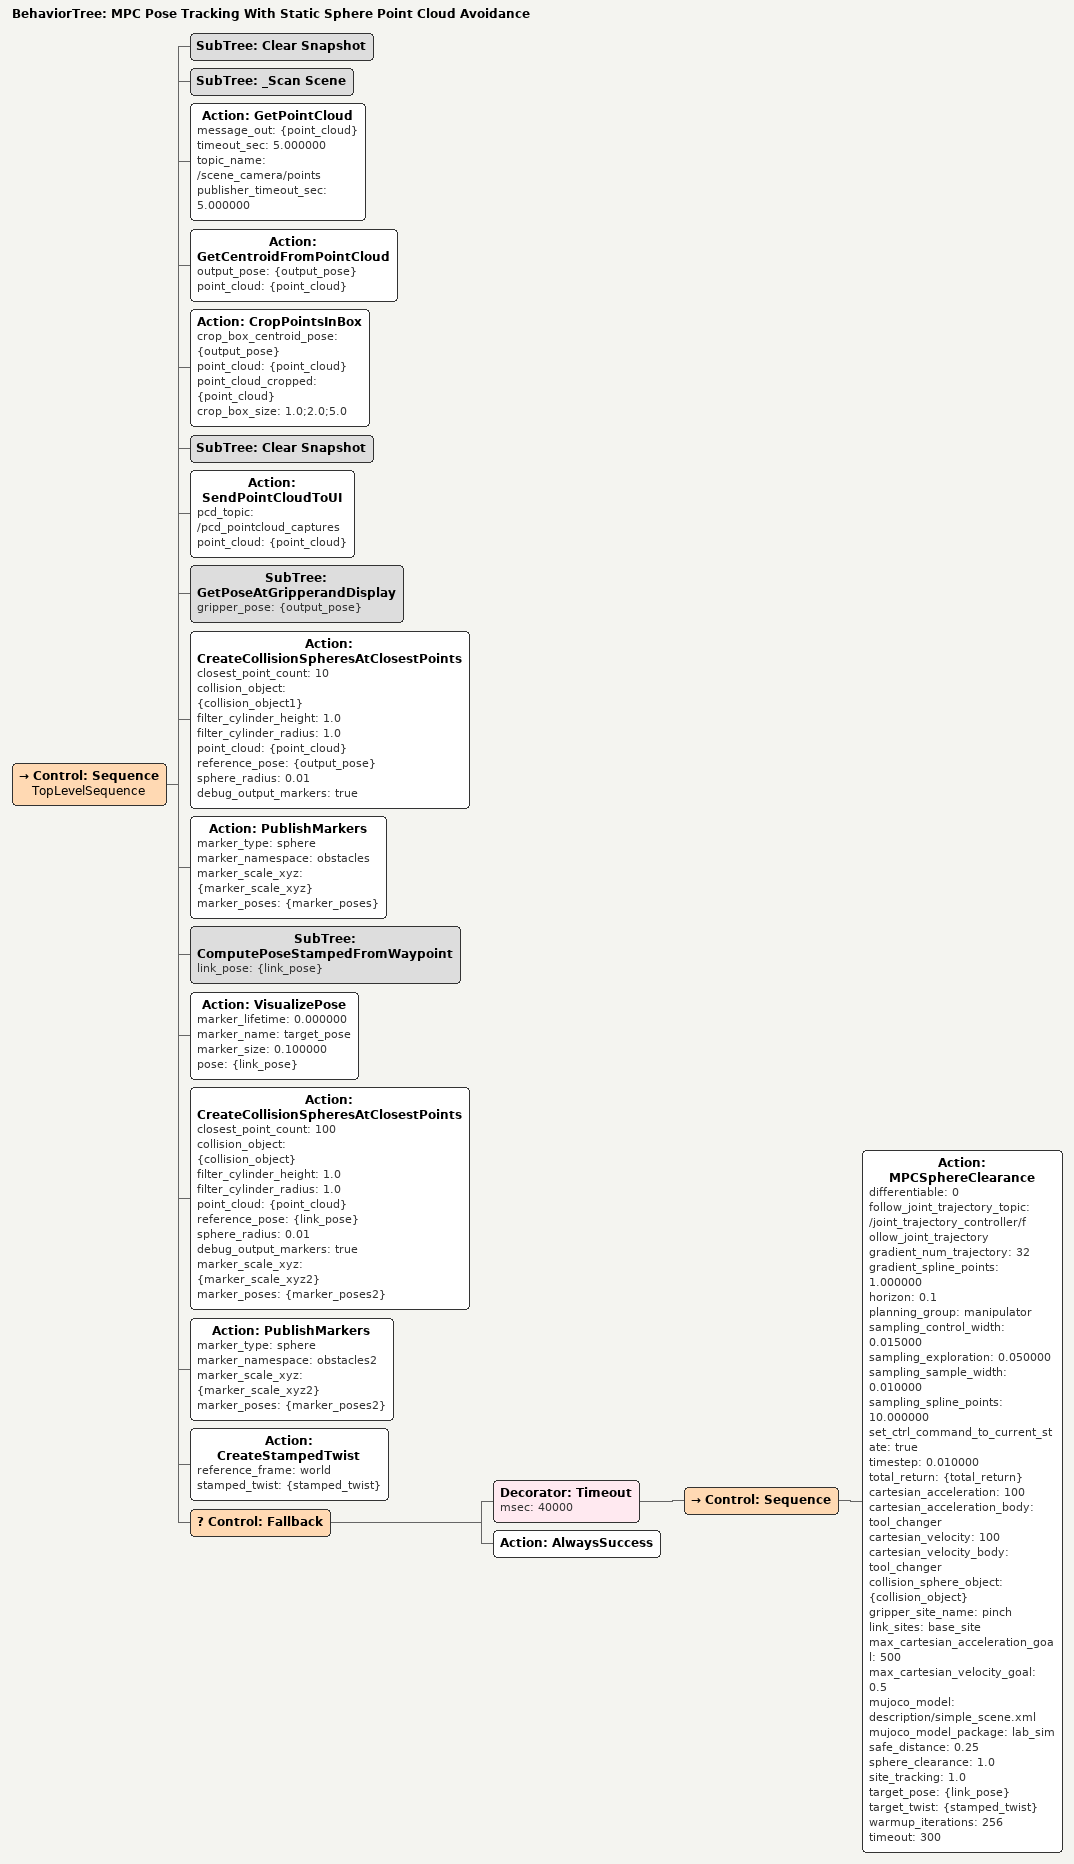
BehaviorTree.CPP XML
<?xml version='1.0' encoding='UTF-8'?>
<root BTCPP_format="4" main_tree_to_execute="MPC Pose Tracking With Static Sphere Point Cloud Avoidance">
  <BehaviorTree ID="MPC Pose Tracking With Static Sphere Point Cloud Avoidance" _description="">
    <Control ID="Sequence" name="TopLevelSequence">
      <SubTree ID="Clear Snapshot"/>
      <SubTree ID="_Scan Scene"/>
      <Action ID="GetPointCloud" message_out="{point_cloud}" timeout_sec="5.000000" topic_name="/scene_camera/points" publisher_timeout_sec="5.000000"/>
      <Action ID="GetCentroidFromPointCloud" output_pose="{output_pose}" point_cloud="{point_cloud}"/>
      <Action ID="CropPointsInBox" crop_box_centroid_pose="{output_pose}" point_cloud="{point_cloud}" point_cloud_cropped="{point_cloud}" crop_box_size="1.0;2.0;5.0"/>
      <SubTree ID="Clear Snapshot"/>
      <Action ID="SendPointCloudToUI" pcd_topic="/pcd_pointcloud_captures" point_cloud="{point_cloud}"/>
      <SubTree ID="GetPoseAtGripperandDisplay" gripper_pose="{output_pose}"/>
      <Action ID="CreateCollisionSpheresAtClosestPoints" closest_point_count="10" collision_object="{collision_object1}" filter_cylinder_height="1.0" filter_cylinder_radius="1.0" point_cloud="{point_cloud}" reference_pose="{output_pose}" sphere_radius="0.01" debug_output_markers="true"/>
      <Action ID="PublishMarkers" marker_type="sphere" marker_namespace="obstacles" marker_scale_xyz="{marker_scale_xyz}" marker_poses="{marker_poses}"/>
      <SubTree ID="ComputePoseStampedFromWaypoint" link_pose="{link_pose}"/>
      <Action ID="VisualizePose" marker_lifetime="0.000000" marker_name="target_pose" marker_size="0.100000" pose="{link_pose}"/>
      <Action ID="CreateCollisionSpheresAtClosestPoints" closest_point_count="100" collision_object="{collision_object}" filter_cylinder_height="1.0" filter_cylinder_radius="1.0" point_cloud="{point_cloud}" reference_pose="{link_pose}" sphere_radius="0.01" debug_output_markers="true" marker_scale_xyz="{marker_scale_xyz2}" marker_poses="{marker_poses2}"/>
      <Action ID="PublishMarkers" marker_type="sphere" marker_namespace="obstacles2" marker_scale_xyz="{marker_scale_xyz2}" marker_poses="{marker_poses2}"/>
      <Action ID="CreateStampedTwist" reference_frame="world" stamped_twist="{stamped_twist}"/>
      <Control ID="Fallback">
        <Decorator ID="Timeout" msec="40000">
          <Control ID="Sequence">
            <Action ID="MPCSphereClearance" differentiable="0" follow_joint_trajectory_topic="/joint_trajectory_controller/follow_joint_trajectory" gradient_num_trajectory="32" gradient_spline_points="1.000000" horizon="0.1" planning_group="manipulator" sampling_control_width="0.015000" sampling_exploration="0.050000" sampling_sample_width="0.010000" sampling_spline_points="10.000000" set_ctrl_command_to_current_state="true" timestep="0.010000" total_return="{total_return}" cartesian_acceleration="100" cartesian_acceleration_body="tool_changer" cartesian_velocity="100" cartesian_velocity_body="tool_changer" collision_sphere_object="{collision_object}" gripper_site_name="pinch" link_sites="base_site" max_cartesian_acceleration_goal="500" max_cartesian_velocity_goal="0.5" mujoco_model="description/simple_scene.xml" mujoco_model_package="lab_sim" safe_distance="0.25" sphere_clearance="1.0" site_tracking="1.0" target_pose="{link_pose}" target_twist="{stamped_twist}" warmup_iterations="256" timeout="300"/>
          </Control>
        </Decorator>
        <Action ID="AlwaysSuccess"/>
      </Control>
    </Control>
  </BehaviorTree>
</root>
